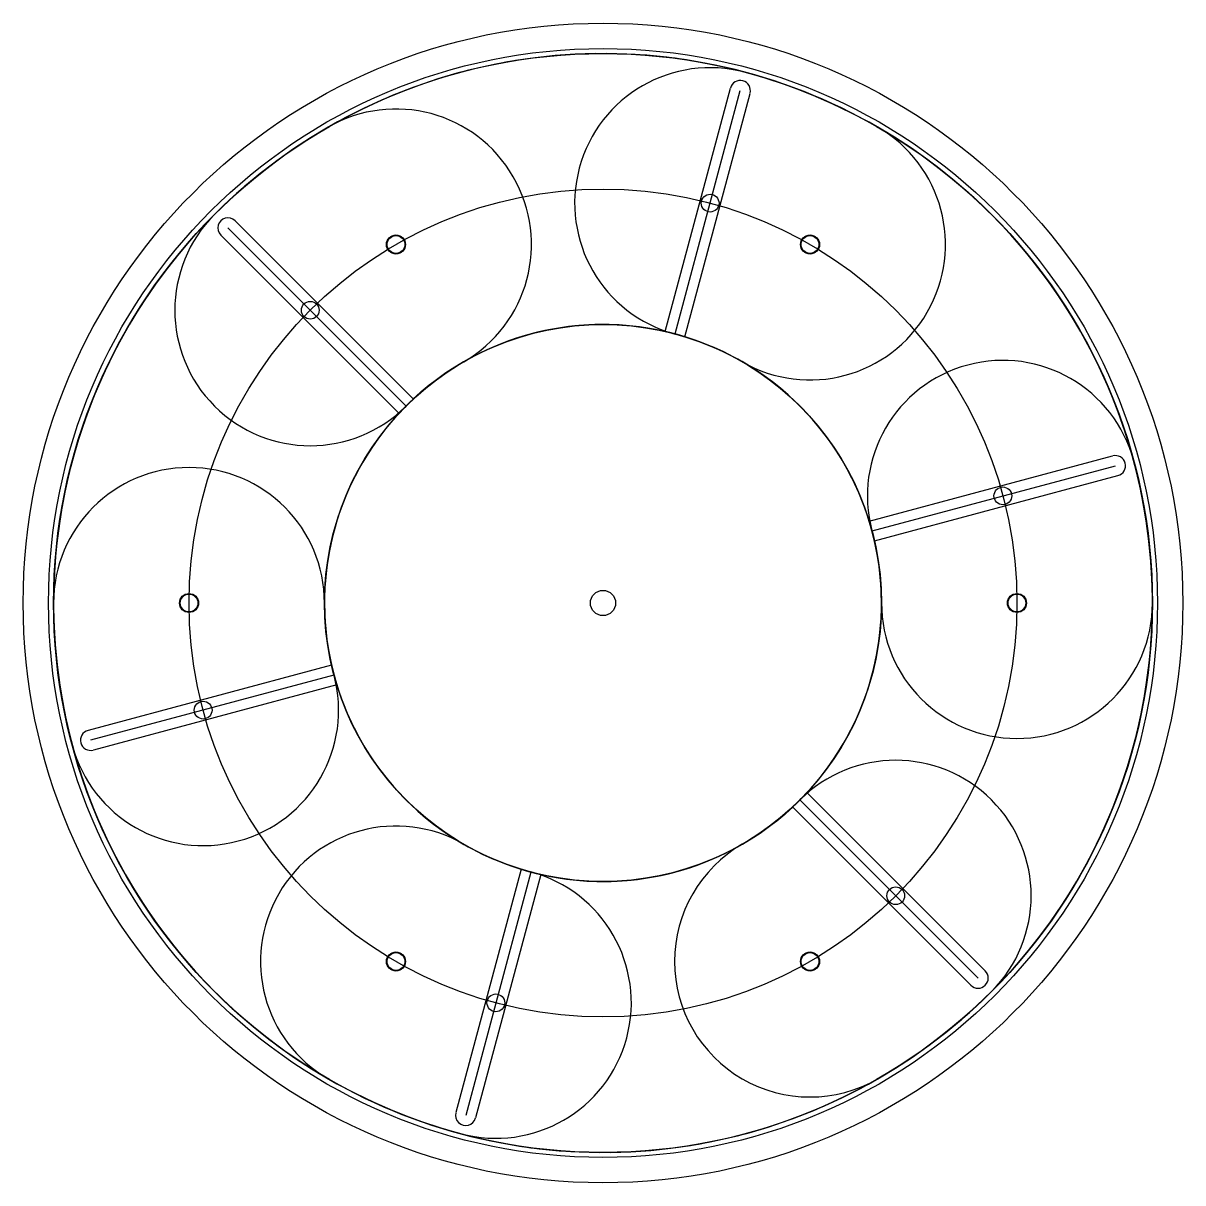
# Model space of a CAD drawing. Header units: metres. Extents: x -114 to 114, y -114 to 114.
import ezdxf

# ---------------------------------------------------------------- set-up
doc = ezdxf.new("R2010")
doc.units = ezdxf.units.M

msp = doc.modelspace()

# ---------------------------------------------------------------- linework, layer by layer
at = {"layer": 'Actuator Ring'}
for centre, radius in [((0, 0), 108.5), ((-40.88, 70.8), 1.88), ((40.88, 70.8), 1.88), ((0, 0), 55), ((-81.75, 0), 1.88), ((81.75, 0), 1.88), ((81.75, 0), 1.88), ((-40.88, -70.8), 1.88), ((40.88, -70.8), 1.88)]:
    msp.add_circle(centre, radius, dxfattribs=at)
at = {"layer": 'Blades'}
for centre in [(21.16, 78.96), (-40.88, 70.8), (40.88, 70.8), (-57.81, 57.81), (-57.81, 57.81), (78.96, 21.16), (-81.75, 0), (81.75, 0), (81.75, 0), (-78.96, -21.16), (57.81, -57.81), (-40.88, -70.8), (40.88, -70.8), (-21.16, -78.96)]:
    msp.add_circle(centre, 1.75, dxfattribs=at)
for centre, radius, start, end in [((0, 0), 108.5, 60, 195), ((0, 0), 108.5, 0, 135), ((0, 0), 108.5, 360, 495), ((21.16, 78.96), 26.75, 75, 255), ((0, 0), 108.5, 300, 435), ((-40.88, 70.8), 26.75, 300, 120), ((0, 0), 108.5, 120, 255), ((40.88, 70.8), 26.75, 240, 60), ((-57.81, 57.81), 26.75, 135, 315), ((-57.81, 57.81), 26.75, -225, -45), ((0, 0), 55, 60, 195), ((0, 0), 55, 0, 135), ((0, 0), 55, 360, 495), ((0, 0), 55, 300, 435), ((0, 0), 55, 120, 255), ((78.96, 21.16), 26.75, 15, 195), ((0, 0), 108.5, 240, 375), ((-81.75, 0), 26.75, 360, 180), ((0, 0), 55, 240, 375), ((0, 0), 108.5, 180, 315), ((0, 0), 55, 180, 315), ((81.75, 0), 26.75, 180, 0), ((81.75, 0), 26.75, 540, 360), ((-78.96, -21.16), 26.75, -165, 15), ((57.81, -57.81), 26.75, -45, 135), ((-40.88, -70.8), 26.75, 420, 240), ((40.88, -70.8), 26.75, 480, 300), ((-21.16, -78.96), 26.75, -105, 75)]:
    msp.add_arc(centre, radius, start, end, dxfattribs=at)
at = {"layer": 'Dimensions'}
for p, q in [((14.24, 53.13), (27.11, 101.18)), ((-38.89, 38.89), (-74.07, 74.07)), ((53.13, 14.24), (101.18, 27.11)), ((-53.13, -14.24), (-101.18, -27.11)), ((-53.13, -14.24), (-101.18, -27.11)), ((38.89, -38.89), (74.07, -74.07)), ((-14.24, -53.13), (-27.11, -101.18))]:
    msp.add_line(p, q, dxfattribs=at)
msp.add_circle((0, 0), 81.75, dxfattribs=at)
at = {"layer": 'Housing'}
for p, q in [((12.29, 53.61), (25.17, 101.68)), ((16.16, 52.57), (29.04, 100.64)), ((-37.45, 40.28), (-72.64, 75.47)), ((-40.28, 37.45), (-75.47, 72.64)), ((52.57, 16.16), (100.64, 29.04)), ((53.61, 12.29), (101.68, 25.17)), ((-53.61, -12.29), (-101.68, -25.17)), ((-53.61, -12.29), (-101.68, -25.17)), ((-52.57, -16.16), (-100.64, -29.04)), ((-52.57, -16.16), (-100.64, -29.04)), ((40.28, -37.45), (75.47, -72.64)), ((37.45, -40.28), (72.64, -75.47)), ((-16.16, -52.57), (-29.04, -100.64)), ((-12.29, -53.61), (-25.17, -101.68))]:
    msp.add_line(p, q, dxfattribs=at)
for radius in [114.5, 109.5, 55]:
    msp.add_circle((0, 0), radius, dxfattribs=at)
for centre, start, end in [((27.11, 101.18), 345, 525), ((-74.07, 74.07), 405, 585), ((101.18, 27.11), 285, 465), ((-101.18, -27.11), 105, 285), ((-101.18, -27.11), 465, 645), ((74.07, -74.07), 225, 405), ((-27.11, -101.18), 165, 345)]:
    msp.add_arc(centre, 2, start, end, dxfattribs=at)
at = {"layer": 'Minimum Aperture'}
msp.add_circle((0, 0), 2.5, dxfattribs=at)

doc.saveas('drawing.dxf')
